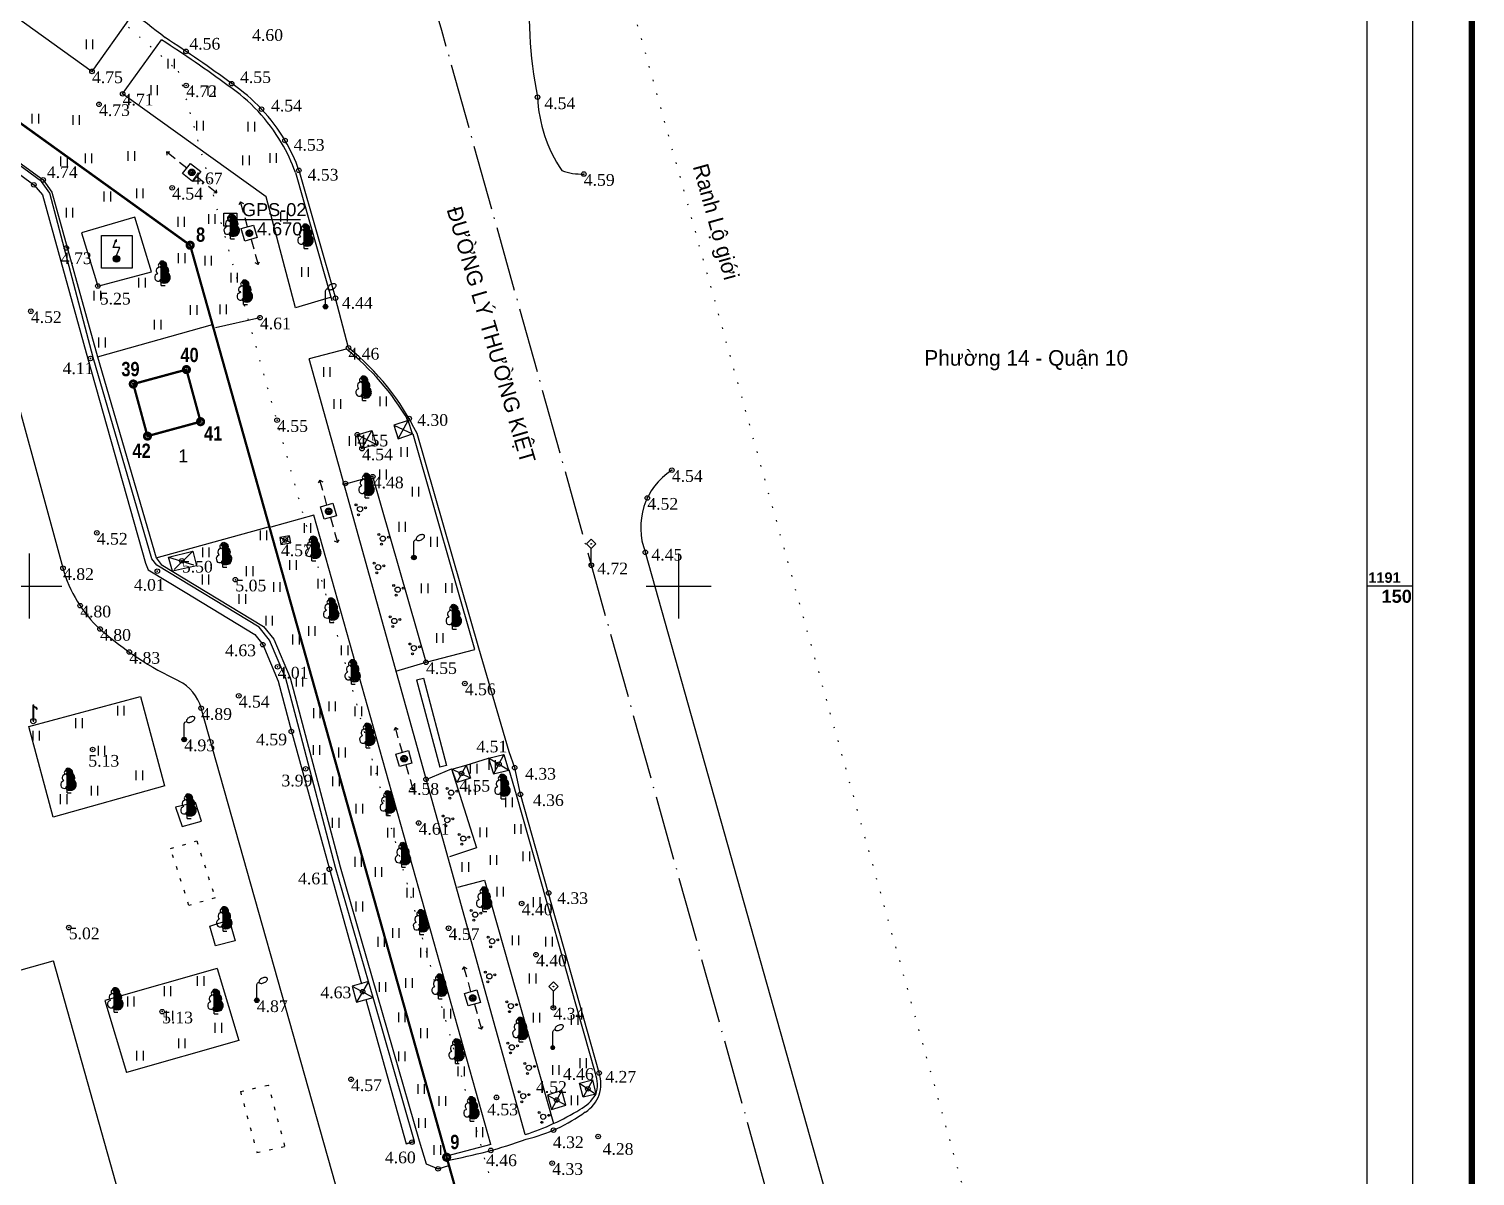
# Model space of a CAD drawing. Header units: millimetres. Extents: x 598805 to 599216, y 1190821 to 1191401.
# Drawn here: x 599100 to 599211.3, y 1191104.6 to 1191192.9 of the extents above; entities that cross this region are included whole.
import ezdxf
from ezdxf.enums import TextEntityAlignment as Align

# ---------------------------------------------------------------- set-up
doc = ezdxf.new("R2010")
doc.units = ezdxf.units.MM
doc.header["$PDMODE"] = 32
doc.header["$PDSIZE"] = 0.35
for name, pattern in [('1BANCONG_54', [0.55, 0, -0.5, 0.05]), ('1TIMDUONG', [13, 10, -1.4, 0.2, -1.4]), ('CHAMCHAM', [0.48, 0.13, -0.35]), ('GACH2', [3, 2, -1])]:
    doc.linetypes.add(name, pattern=pattern)
for name, color, linetype in [('A1-GHICHU', 7, 'Continuous'), ('BE CHIM', 62, 'GACH2'), ('DANDUNG', 7, 'Continuous'), ('diem', 2, 'Continuous'), ('Docao', 22, 'Continuous'), ('DUONG NHUA', 221, 'Continuous'), ('GHICHU', 2, 'Continuous'), ('hl', 5, 'Continuous'), ('K_THUCVAT', 3, 'Continuous'), ('KHUNG BAN DO', 5, 'Continuous'), ('KTN', 7, 'Continuous'), ('MUONG DAT', 170, 'MUONG_DAT'), ('NHA KIEN CO', 1, 'Continuous'), ('NUT', 2, 'Continuous'), ('RANH', 7, 'Continuous'), ('RANH THUC VAT', 3, 'RANH_THUC_VAT'), ('TOADO', 1, 'Continuous'), ('TUONG XAY', 51, 'TUONG_XAY_GACH_DA_NTL_THUAN_1')]:
    doc.layers.add(name, color=color, linetype=linetype)
doc.layers.add('Level 18', color=7, linetype='Continuous', lineweight=0)
doc.layers.add('Level 28', color=7, linetype='Continuous', lineweight=0)
doc.styles.add('Arial', font='arialbd.ttf')
doc.styles.add('HELVETICA', font='arial.ttf')
doc.styles.add('TIMES', font='times.ttf')
doc.styles.add('TIMESNEWROMAN', font='times.ttf', dxfattribs={"width": 0.9})
doc.styles.add('TXT', font='')
doc.styles.add('VAPTIMN', font='')
doc.styles.add('VHELVCB', font='')
doc.styles.get('TXT').set_extended_font_data('.VnArial')
doc.styles.get('VAPTIMN').set_extended_font_data('VNI-Avo')
doc.styles.get('VHELVCB').set_extended_font_data('VNI-Helve-Condense', bold=True)
doc.linetypes.add('MUONG_DAT', pattern='A,0.75,[130,ltypeshp.shx,S=0.25,R=0,X=0,Y=0.25],0.75', length=1.5)
doc.linetypes.add('RANH_THUC_VAT', pattern='A,0,[133,ltypeshp.shx,S=0.1,R=0,X=-0.1,Y=0],-1.2', length=1.2)
doc.linetypes.add('TUONG_XAY_GACH_DA_NTL_THUAN_1', pattern='A,0.85,[130,ltypeshp.shx,S=0.25,R=0,X=0,Y=0.25],0.2,[130,ltypeshp.shx,S=0.25,R=0,X=0,Y=0.25],0.1,[130,ltypeshp.shx,S=0.1,R=90,X=-0.2,Y=0.5],0.85', length=2)

# ---------------------------------------------------------------- blocks, each defined once
blk = doc.blocks.new('CAY LA RONG LON')
for p, q in [((-0.71, 2.57), (-0.77, 2.36)), ((-0.77, 2.36), (-0.77, 2.22)), ((-0.64, 2.66), (-0.71, 2.57)), ((-0.44, 2.81), (-0.64, 2.66)), ((-0.43, 3.26), (-0.46, 3.16)), ((-0.46, 3.16), (-0.43, 3.03)), ((-0.26, 2.87), (-0.44, 2.81)), ((-0.38, 3.35), (-0.43, 3.26)), ((-0.43, 3.03), (-0.36, 2.94)), ((-0.28, 3.42), (-0.38, 3.35)), ((-0.36, 2.94), (-0.26, 2.87)), ((-0.15, 3.48), (-0.28, 3.42)), ((0, 3.5), (-0.15, 3.48)), ((0, 0), (0, 3.5)), ((0, 0), (0, 3.5)), ((0, 3.5), (0.15, 3.48)), ((0.15, 3.48), (0.28, 3.42)), ((0.36, 2.94), (0.26, 2.87)), ((0.26, 2.87), (0.44, 2.81)), ((0.28, 3.42), (0.38, 3.35)), ((0.43, 3.03), (0.36, 2.94)), ((0.38, 3.35), (0.43, 3.26)), ((0.43, 3.26), (0.46, 3.16)), ((0.46, 3.16), (0.43, 3.03)), ((0.44, 2.81), (0.64, 2.66)), ((0.64, 2.66), (0.71, 2.57)), ((0.71, 2.57), (0.77, 2.36)), ((0.77, 2.36), (0.77, 2.22)), ((-0.92, 1.6), (-1, 1.39)), ((-1, 1.39), (-0.99, 1.14)), ((-0.99, 1.14), (-0.92, 0.93)), ((-0.8, 1.71), (-0.92, 1.6)), ((-0.92, 0.93), (-0.79, 0.77)), ((-0.69, 1.79), (-0.8, 1.71)), ((-0.79, 0.77), (-0.59, 0.7)), ((-0.77, 2.22), (-0.68, 2)), ((-0.59, 1.84), (-0.69, 1.79)), ((-0.68, 2), (-0.59, 1.84)), ((-0.59, 0.7), (-0.36, 0.69)), ((-0.36, 0.69), (-0.18, 0.77)), ((-0.18, 0.77), (0, 0.85)), ((0.18, 0.77), (0, 0.85)), ((0, 0), (0.6, 0)), ((0.36, 0.69), (0.18, 0.77)), ((0.59, 0.7), (0.36, 0.69)), ((0.68, 2), (0.59, 1.84)), ((0.59, 1.84), (0.69, 1.79)), ((0.79, 0.77), (0.59, 0.7)), ((0.77, 2.22), (0.68, 2)), ((0.69, 1.79), (0.8, 1.71)), ((0.92, 0.93), (0.79, 0.77)), ((0.8, 1.71), (0.92, 1.6)), ((0.92, 1.6), (1, 1.39)), ((0.99, 1.14), (0.92, 0.93)), ((1, 1.39), (0.99, 1.14))]:
    blk.add_line(p, q)
at = {"color": 0}
for p, q in [((0, 3.46), (0.03, 3.5)), ((0, 3.34), (0.14, 3.48)), ((0.43, 3.03), (0, 3.46)), ((0, 3.22), (0.23, 3.44)), ((0, 3.09), (0.31, 3.4)), ((0, 2.97), (0.38, 3.35)), ((0.38, 2.96), (0, 3.34)), ((0, 2.85), (0.42, 3.27)), ((0.31, 2.91), (0, 3.22)), ((0, 2.72), (0.45, 3.17)), ((0.77, 2.32), (0, 3.09)), ((0.77, 2.2), (0, 2.97)), ((0, 2.6), (0.27, 2.87)), ((0.73, 2.12), (0, 2.85)), ((0, 2.47), (0.36, 2.84)), ((0, 2.35), (0.45, 2.8)), ((0, 2.23), (0.52, 2.75)), ((0.69, 2.03), (0, 2.72)), ((0, 2.1), (0.59, 2.7)), ((0, 1.98), (0.66, 2.64)), ((0.65, 1.95), (0, 2.6)), ((0, 1.86), (0.71, 2.56)), ((0, 1.73), (0.74, 2.47)), ((0.61, 1.87), (0, 2.47)), ((0, 1.61), (0.77, 2.38)), ((1, 1.35), (0, 2.35)), ((0, 1.48), (0.77, 2.26)), ((0.99, 1.24), (0, 2.23)), ((0.45, 3.14), (0.1, 3.49)), ((0.3, 2.9), (0.42, 3.02)), ((0.39, 3.32), (0.33, 3.38)), ((0.73, 2.48), (0.39, 2.82)), ((0.98, 1.12), (0, 2.1)), ((0, 1.36), (0.71, 2.07)), ((0.95, 1.03), (0, 1.98)), ((0.92, 0.93), (0, 1.86)), ((0, 1.24), (0.6, 1.84)), ((0, 1.11), (0.68, 1.79)), ((0, 0.99), (0.75, 1.74)), ((0.87, 0.86), (0, 1.73)), ((0, 0.87), (0.82, 1.69)), ((0.81, 0.8), (0, 1.61)), ((0.73, 0.75), (0, 1.48)), ((0.64, 0.72), (0, 1.36)), ((0.54, 0.7), (0, 1.24)), ((0.42, 0.69), (0, 1.11)), ((0.25, 0.74), (0, 0.99)), ((0.03, 0.83), (0, 0.87)), ((0.07, 0.82), (0.89, 1.63)), ((0.16, 0.78), (0.94, 1.56)), ((0.24, 0.74), (0.97, 1.47)), ((0.33, 0.7), (1, 1.37)), ((0.45, 0.69), (0.99, 1.24)), ((0.58, 0.7), (0.97, 1.1)), ((0.95, 1.53), (0.68, 1.79)), ((0.76, 0.76), (0.88, 0.88))]:
    blk.add_line(p, q, dxfattribs=at)
for p in [(0.15, 3.48), (0.26, 2.87), (0.28, 3.42), (0.36, 2.94), (0.38, 3.35), (0.43, 3.26), (0.43, 3.03), (0.44, 2.81), (0.46, 3.16), (0.64, 2.66), (0.71, 2.57), (0.77, 2.36), (0.18, 0.77), (0.36, 0.69), (0.59, 1.84), (0.59, 0.7), (0.68, 2), (0.69, 1.79), (0.77, 2.22), (0.79, 0.77), (0.8, 1.71), (0.92, 1.6), (0.92, 0.93), (0.99, 1.14), (1, 1.39)]:
    blk.add_point(p)
at = {"layer": 'NUT', "style": 'TIMESNEWROMAN', "width": 0.9}
blk.add_attdef('DK', text='', height=1.5, dxfattribs=at).set_placement((0.05, -2.63), align=Align.CENTER)
blk = doc.blocks.new('bbbb')
blk.add_hatch(color=7).paths.add_polyline_path([(603883.22, 1193040.91, 1), (603883.27, 1193040.91, 1)])
at = {"color": 7}
for p, q in [((603883.24, 1193041.27), (603882.89, 1193040.91)), ((603883.24, 1193040.56), (603882.89, 1193040.91)), ((603883.24, 1193041.27), (603883.6, 1193040.91)), ((603883.24, 1193040.56), (603883.6, 1193040.91)), ((603883.24, 1193039.27), (603883.24, 1193040.56)), ((603883.24, 1193039.27), (603883.14, 1193039.27)), ((603883.24, 1193039.27), (603883.34, 1193039.27))]:
    blk.add_line(p, q, dxfattribs=at)
blk.add_circle((603883.24, 1193040.91), 0.025, dxfattribs=at)
blk = doc.blocks.new('VCOTDEN')
blk.add_line((0, 0), (0, 2.43))
at = {"flags": 128}
blk.add_lwpolyline([(0, 2.43), (0.04, 2.54), (0.12, 2.65), (0.23, 2.73), (0.35, 2.77)], dxfattribs=at)
blk.add_lwpolyline([(1.62, 3.36, 0.165067), (1.53, 3.46, 0.105723), (1.32, 3.52, 0.068875), (1.1, 3.5, 0.055065), (0.83, 3.41, 0.055065), (0.58, 3.26, 0.068875), (0.43, 3.1, 0.105723), (0.34, 2.91, 0.165067), (0.35, 2.77, 0.165067), (0.45, 2.67, 0.105723), (0.65, 2.62, 0.068875), (0.88, 2.63, 0.055065), (1.15, 2.73, 0.055065), (1.39, 2.87, 0.068875), (1.55, 3.04, 0.105723), (1.64, 3.23, 0.165067)], format="xyb", close=True, dxfattribs=at)
at = {"const_width": 0.371}
blk.add_lwpolyline([(-0.19, 0, 1), (0.19, 0, 1)], format="xyb", close=True, dxfattribs=at)
blk = doc.blocks.new('capdien')
for p, q in [((604326.74, 1192945.09), (604326.92, 1192945.26)), ((604331.74, 1192945.09), (604331.57, 1192945.26)), ((604326.74, 1192945.09), (604326.92, 1192944.91)), ((604331.74, 1192945.09), (604331.57, 1192944.91))]:
    blk.add_line(p, q)
at = {"linetype": 'Continuous'}
for p, q in [((604328.73, 1192945.57), (604329.73, 1192945.58)), ((604328.73, 1192944.57), (604328.73, 1192945.57)), ((604329.73, 1192945.58), (604329.73, 1192944.58)), ((604327.58, 1192945.09), (604326.74, 1192945.09)), ((604328.74, 1192945.09), (604328.01, 1192945.09)), ((604329.73, 1192944.58), (604328.73, 1192944.57)), ((604329.74, 1192945.09), (604330.48, 1192945.09)), ((604330.91, 1192945.09), (604331.74, 1192945.09))]:
    blk.add_line(p, q, dxfattribs=at)
blk.add_circle((604329.24, 1192945.09), 0.25)
blk.add_circle((604329.24, 1192945.09), 0.25)
blk.add_ellipse((604329.25, 1192945.08), major_axis=(-0.053, 0.053), ratio=1, dxfattribs=at)
blk.add_point((604329.24, 1192945.09))
blk.add_point((604329.24, 1192945.09))
blk = doc.blocks.new('COTHAP')
at = {"layer": 'K_THUCVAT'}
for points in [[(603950.27, 1193196.2), (603950.27, 1193195.45)], [(603950.77, 1193196.2), (603950.77, 1193195.45)]]:
    blk.add_lwpolyline(points, dxfattribs=at)
blk = doc.blocks.new('caybui')
at = {"layer": 'K_THUCVAT'}
for centre, radius in [((598933.53, 1190846.77), 0.075), ((598933.84, 1190846.45), 0.2), ((598933.73, 1190846.02), 0.075), ((598934.27, 1190846.56), 0.075)]:
    blk.add_circle(centre, radius, dxfattribs=at)

msp = doc.modelspace()

# ---------------------------------------------------------------- hatches: boundary and pattern name
msp.add_hatch(color=256).paths.add_polyline_path([(599106.71, 1191176.68), (599106.57, 1191176.54), (599106.71, 1191176.49)])
h = msp.add_hatch(color=256)
edge = h.paths.add_edge_path()
edge.add_arc((599106.71, 1191175.18), 0.25, 0, 360)

# ---------------------------------------------------------------- linework, layer by layer
for p, q in [((599105.55, 1191176.97), (599107.9, 1191176.97)), ((599105.55, 1191174.46), (599105.55, 1191176.97)), ((599106.71, 1191176.68), (599106.57, 1191176.54)), ((599106.71, 1191176.49), (599106.71, 1191176.68)), ((599107.9, 1191176.97), (599107.9, 1191174.46)), ((599106.45, 1191176.05), (599106.64, 1191176.51)), ((599106.96, 1191176.05), (599106.45, 1191176.05)), ((599106.71, 1191176.49), (599106.57, 1191176.54)), ((599106.71, 1191175.43), (599106.96, 1191176.05)), ((599107.9, 1191174.46), (599105.55, 1191174.46))]:
    msp.add_line(p, q)
at = {"color": 1}
for p, q in [((599112.09, 1191166.66), (599108, 1191165.55)), ((599113.18, 1191162.65), (599112.09, 1191166.66)), ((599109.09, 1191161.54), (599108, 1191165.55)), ((599109.09, 1191161.54), (599113.18, 1191162.65))]:
    msp.add_line(p, q, dxfattribs=at)
at = {"color": 5, "lineweight": 30, "const_width": 0.5}
msp.add_lwpolyline([(598805.58, 1190821.6), (599211.08, 1190821.6), (599211.08, 1191401.1), (598805.58, 1191401.1)], close=True, dxfattribs=at)
for points in [[(598810.5, 1191326.5), (599206.5, 1191326.5), (599206.5, 1190888.5), (598810.5, 1190888.5)], [(598814, 1191323), (599203, 1191323), (599203, 1190892), (598814, 1190892)]]:
    msp.add_lwpolyline(points, close=True)
at = {"color": 1}
msp.add_lwpolyline([(599112.09, 1191166.66), (599108, 1191165.55), (599109.09, 1191161.54), (599113.18, 1191162.65)], close=True, dxfattribs=at)
at = {"elevation": 4.44}
msp.add_lwpolyline([(599129.66, 1191107.24), (599129.01, 1191107.07)], dxfattribs=at)
msp.add_circle((599106.71, 1191175.18), 0.25)
at = {"layer": 'A1-GHICHU', "linetype": '1TIMDUONG', "ltscale": 0.5, "flags": 128}
msp.add_lwpolyline([(599114.34, 1191252.53), (599121.39, 1191227.56), (599131.73, 1191192.79), (599192.94, 1190974.25)], dxfattribs=at)
at = {"layer": 'BE CHIM'}
for points, elevation in [([(599128.4, 1191161.34), (599129.49, 1191161.72), (599129.16, 1191162.75), (599128.06, 1191162.39), (599128.4, 1191161.34)], 4.54), ([(599128.06, 1191162.39), (599129.49, 1191161.72)], 4.54), ([(599128.4, 1191161.34), (599129.16, 1191162.75)], 4.54), ([(599125.25, 1191161.65), (599126.38, 1191161.98), (599126.7, 1191160.9), (599125.61, 1191160.58), (599125.25, 1191161.65)], 4.55), ([(599126.7, 1191160.9), (599125.25, 1191161.65)], 4.55), ([(599126.38, 1191161.98), (599125.61, 1191160.58)], 4.55), ([(599119.28, 1191153.74), (599119.37, 1191153.2), (599120.12, 1191153.32), (599120.04, 1191153.87), (599119.28, 1191153.74)], 4.64), ([(599120.12, 1191153.32), (599119.28, 1191153.74)], 4.59), ([(599120.04, 1191153.87), (599119.37, 1191153.2)], 4.64), ([(599112.86, 1191151.56), (599111.01, 1191151.14), (599110.71, 1191152.21), (599112.59, 1191152.68), (599112.86, 1191151.56)], 5.5), ([(599110.71, 1191152.21), (599112.86, 1191151.56)], 5.5), ([(599112.59, 1191152.68), (599111.01, 1191151.14)], 5.5), ([(599135.36, 1191136.74), (599136.53, 1191137.03), (599136.9, 1191135.84)], 4.51), ([(599135.36, 1191136.74), (599135.75, 1191135.54), (599136.9, 1191135.84)], 4.51), ([(599136.9, 1191135.84), (599135.36, 1191136.74)], 4.48), ([(599136.53, 1191137.03), (599135.75, 1191135.54)], 4.5), ([(599132.54, 1191135.91), (599133.62, 1191136.2), (599133.97, 1191135.21), (599132.91, 1191134.89), (599132.54, 1191135.91)], 4.59), ([(599133.97, 1191135.21), (599132.54, 1191135.91)], 4.55), ([(599133.62, 1191136.2), (599132.91, 1191134.89)], 4.55), ([(599124.85, 1191119.19), (599125.19, 1191117.97), (599126.46, 1191118.34), (599126.11, 1191119.55), (599124.85, 1191119.19), (599126.46, 1191118.34), (599126.11, 1191119.55), (599125.19, 1191117.97)], 4.63), ([(599140.2, 1191109.72), (599141.32, 1191110.04), (599140.99, 1191111.16), (599139.89, 1191110.82), (599140.2, 1191109.72)], 4.51), ([(599140.99, 1191111.16), (599140.2, 1191109.72)], 4.51), ([(599142.36, 1191111.73), (599143.35, 1191111.98), (599143.62, 1191110.88), (599142.63, 1191110.65), (599142.36, 1191111.73)], 4.46), ([(599142.36, 1191111.73), (599143.62, 1191110.88)], 4.46), ([(599143.35, 1191111.97), (599142.64, 1191110.65)], 4.46), ([(599139.89, 1191110.82), (599141.32, 1191110.04)], 4.51)]:
    msp.add_lwpolyline(points, dxfattribs=dict(at, elevation=elevation))
at = {"layer": 'BE CHIM', "color": 6, "linetype": 'CHAMCHAM', "ltscale": 2}
for points, elevation in [([(599110.87, 1191129.8), (599112.89, 1191130.38)], 4.82), ([(599112.89, 1191130.38), (599114.3, 1191125.99), (599112.28, 1191125.42), (599110.87, 1191129.8)], 4.82), ([(599116.25, 1191111.1), (599118.41, 1191111.59)], 4.92), ([(599116.25, 1191111.1), (599117.52, 1191106.39), (599119.68, 1191106.88), (599118.41, 1191111.59)], 4.92)]:
    msp.add_lwpolyline(points, dxfattribs=dict(at, elevation=elevation))
at = {"layer": 'diem'}
for p in [(599112.06, 1191191.15, 4.56), (599104.82, 1191189.61, 4.75), (599107.18, 1191187.89, 4.71), (599112.07, 1191188.53, 4.72), (599115.57, 1191188.67, 4.55), (599139.13, 1191187.63, 4.54), (599105.36, 1191187.08, 4.73), (599117.87, 1191186.71, 4.54), (599119.68, 1191184.29, 4.53), (599101.06, 1191181.26, 4.74), (599112.5, 1191181.83, 4.67), (599120.75, 1191182, 4.53), (599142.69, 1191181.71, 4.59), (599100.34, 1191180.88, 4.55), (599110.99, 1191180.65, 4.54), (599115.47, 1191178.21), (599115.47, 1191178.21), (599115.47, 1191178.21), (599115.47, 1191178.21, 0.59), (599115.47, 1191178.21), (599116.93, 1191177.15, 4.66), (599102.84, 1191176.02, 4.73), (599105.27, 1191173.09, 5.25), (599123.57, 1191172.16, 4.44), (599100.11, 1191171.15, 4.52), (599122.8, 1191171.5, 4.66), (599117.75, 1191170.66, 4.61), (599124.57, 1191168.33, 4.46), (599104.7, 1191167.51, 4.11), (599119.07, 1191162.77, 4.55), (599129.24, 1191162.89, 4.3), (599125.25, 1191161.65, 4.55), (599125.61, 1191160.58, 4.54), (599149.47, 1191158.92, 4.54), (599124.33, 1191157.89, 4.59), (599126.44, 1191158.42, 4.48), (599147.58, 1191156.78, 4.51), (599105.19, 1191154.09, 4.52), (599119.71, 1191153.55, 4.57), (599129.61, 1191152.2, 4.7), (599147.43, 1191152.59, 4.45), (599102.59, 1191151.37, 4.82), (599109.85, 1191151.14, 4.01), (599111.74, 1191151.94, 5.5), (599143.27, 1191151.6), (599115.86, 1191150.49, 5.04), (599103.91, 1191148.49, 4.8), (599105.44, 1191146.69, 4.8), (599117.97, 1191145.49, 4.63), (599107.69, 1191144.92, 4.83), (599119.11, 1191143.78, 4.01), (599130.54, 1191144.13, 4.54), (599133.53, 1191142.5, 4.55), (599116.12, 1191141.55, 4.54), (599113.22, 1191140.6, 4.89), (599120.17, 1191138.8, 4.59), (599111.92, 1191138.19, 4.93), (599121.27, 1191135.93, 3.99), (599133.27, 1191135.57, 4.55), (599136.16, 1191136.29, 4.51), (599137.37, 1191136.02, 4.33), (599130.54, 1191135.12, 4.58), (599137.81, 1191133.97, 4.36), (599129.97, 1191131.76, 4.61), (599123.1, 1191128.2, 4.61), (599137.91, 1191125.56, 4.4), (599139.99, 1191126.37, 4.33), (599103.03, 1191123.71, 5.02), (599132.28, 1191123.66, 4.57), (599139.01, 1191121.63, 4.39), (599125.66, 1191118.78, 4.63), (599117.51, 1191118.11, 4.87), (599134.14, 1191118.28, 4.59), (599140.35, 1191117.53, 4.34), (599124.77, 1191112.03, 4.57), (599143.87, 1191112.52, 4.27), (599143, 1191111.3, 4.46), (599135.97, 1191110.64, 4.53), (599140.6, 1191110.44, 4.51), (599140.36, 1191108.12, 4.32), (599143.8, 1191107.63, 4.28), (599129.46, 1191107.2, 4.6), (599135.53, 1191106.56, 4.46), (599140.26, 1191105.58, 4.33), (599131.47, 1191105.14, 4.49)]:
    msp.add_point(p, dxfattribs=at)
at = {"layer": 'diem', "color": 5}
for p in [(599104.87, 1191137.42, 5.11), (599110.22, 1191117.24, 5.13)]:
    msp.add_point(p, dxfattribs=at)
at = {"layer": 'Docao', "color": 0}
for points in [[(599100.28, 1191139.6), (599100.28, 1191140.85)], [(599100.28, 1191140.85), (599100.33, 1191140.85)], [(599100.33, 1191140.75), (599100.33, 1191140.85)], [(599100.33, 1191140.75), (599100.5, 1191140.68), (599100.6, 1191140.55)], [(599100.33, 1191139.6), (599100.33, 1191140.7)], [(599100.33, 1191140.7), (599100.47, 1191140.65), (599100.57, 1191140.51), (599100.6, 1191140.55)], [(599100.28, 1191139.6), (599100.33, 1191139.6)]]:
    msp.add_lwpolyline(points, dxfattribs=at)
msp.add_circle((599100.3, 1191139.6), 0.2, dxfattribs=at)
at = {"layer": 'DUONG NHUA'}
for p, q in [((599120.75, 1191182, 4.53), (599123.57, 1191172.16, 4.44)), ((599102.59, 1191151.37, 4.8), (599095.84, 1191176.08, 4.88)), ((599123.58, 1191103.97, 4.88), (599113.22, 1191140.6, 4.89))]:
    msp.add_line(p, q, dxfattribs=at)
for points, elevation in [([(599079.89, 1191196.66), (599101.06, 1191181.26), (599101.72, 1191180.31), (599105.24, 1191167.64)], 4.52), ([(599124.57, 1191168.33), (599123.57, 1191172.16)], 4.63), ([(599143.87, 1191112.52), (599137.81, 1191133.97), (599137.37, 1191136.02), (599136.95, 1191137.24), (599134.62, 1191145.22), (599129.85, 1191161.73)], 4.27), ([(599170.75, 1191069.86), (599147.43, 1191152.59)], 4.46), ([(599130.01, 1191107.29), (599130.54, 1191105.54), (599130.54, 1191105.54), (599131.47, 1191105.14), (599132.3, 1191105.41)], 4.44)]:
    msp.add_lwpolyline(points, dxfattribs=dict(at, elevation=elevation))
for centre, radius, start, end in [((599170.52, 1191194.08, 4.51), 32.04, 157.325, 191.6111), ((599021.22, 1191078.29, 4.63), 144.7, 51.9289, 54.6632), ((599055.13, 1191106.49, 4.57), 102.02, 53.6647, 57.1648), ((599107.88, 1191177.34, 4.57), 13.7, 30.5036, 55.8109), ((599150.06, 1191188.11, 4.51), 10.94, 182.4786, 214.0872), ((599109.94, 1191178.34, 4.53), 11.41, 18.6909, 31.4222), ((599142.51, 1191186.01, 4.59), 4.3, 249.4209, 272.3588), ((599112.39, 1191153.17, 4.27), 19.45, 26.1161, 51.2268), ((599152.31, 1191154.51, 4.45), 5.24, 122.8347, 201.4466), ((599112.37, 1191154.12, 4.8), 10.17, 195.6955, 227.0162), ((599122.76, 1191166.38, 4.85), 26.22, 228.6714, 244.5792), ((599110.04, 1191139.73, 4.89), 3.3, 15.25, 63.6622), ((599141.45, 1191111.68, 4.27), 2.56, 302.0975, 19.0165), ((599135.24, 1191119.93, 4.43), 12.87, 283.5703, 306.0087), ((599125.01, 1191144.87, 4.54), 39.73, 280.3847, 289.4863)]:
    msp.add_arc(centre, radius, start, end, dxfattribs=at)
at = {"layer": 'GHICHU', "color": 6, "lineweight": 13, "const_width": 0.484, "flags": 128}
for points in [[(599112.27, 1191176.23, 1), (599112.49, 1191176.23, 1)], [(599111.98, 1191166.66, 1), (599112.2, 1191166.66, 1)], [(599107.89, 1191165.55, 1), (599108.11, 1191165.55, 1)], [(599113.07, 1191162.65, 1), (599113.29, 1191162.65, 1)], [(599108.98, 1191161.54, 1), (599109.2, 1191161.54, 1)], [(599132.02, 1191106.03, 1), (599132.24, 1191106.03, 1)]]:
    msp.add_lwpolyline(points, format="xyb", close=True, dxfattribs=at)
at = {"layer": 'hl'}
for p, q in [((599100, 1191147.5), (599100, 1191152.5)), ((599150, 1191147.5), (599150, 1191152.5)), ((599097.5, 1191150), (599102.5, 1191150)), ((599147.5, 1191150), (599152.5, 1191150))]:
    msp.add_line(p, q, dxfattribs=at)
at = {"layer": 'KTN'}
msp.add_lwpolyline([(599206.5, 1191150), (599203, 1191150)], dxfattribs=at)
at = {"layer": 'MUONG DAT', "ltscale": 0.5, "elevation": 4.44}
for points in [[(599126.11, 1191119.55), (599123.58, 1191128.33), (599120.77, 1191139), (599119.74, 1191142.88), (599118.49, 1191145.84), (599117.69, 1191146.83), (599109.8, 1191151.61), (599109.42, 1191152.1), (599104.9, 1191167.59), (599101.58, 1191180.25), (599100.94, 1191181.13), (599087.69, 1191190.87), (599079.86, 1191196.52), (599060.97, 1191199.39), (599060.93, 1191198.91)], [(599060.93, 1191198.91), (599068.76, 1191197.68), (599073.56, 1191197.04), (599079.76, 1191196.21), (599087.43, 1191190.45), (599100.34, 1191180.88), (599101.01, 1191180.12), (599104.5, 1191167.48), (599108.95, 1191151.76), (599109.15, 1191151.26), (599112, 1191149.52), (599117.36, 1191146.26), (599117.97, 1191145.49), (599119.16, 1191142.69), (599120.17, 1191138.8), (599123.1, 1191128.2)], [(599123.1, 1191128.2), (599125.56, 1191119.39)], [(599125.9, 1191118.18), (599129.01, 1191107.07)], [(599129.01, 1191107.07), (599129.66, 1191107.24), (599126.46, 1191118.34)]]:
    msp.add_lwpolyline(points, dxfattribs=at)
at = {"layer": 'NHA KIEN CO', "color": 6}
for points, elevation in [([(599104.01, 1191177.19), (599105.27, 1191173.09), (599109.4, 1191174.19), (599108.13, 1191178.38), (599104.01, 1191177.19)], 5.42), ([(599105.24, 1191167.64), (599114.09, 1191170.13)], 4.52), ([(599105.24, 1191167.64), (599109.76, 1191152.16), (599110.14, 1191151.67), (599118.03, 1191146.88), (599118.83, 1191145.9), (599120.09, 1191142.93), (599123.93, 1191128.38), (599130.01, 1191107.29)], 4.52), ([(599109.76, 1191152.17), (599118.42, 1191154.55)], 4.52), ([(599129.8, 1191142.77), (599130.34, 1191142.91), (599132.11, 1191136.18), (599131.61, 1191136.06)], 4.69), ([(599129.8, 1191142.77), (599131.61, 1191136.06)], 4.69), ([(599101.84, 1191121.17), (599135.96, 1190999.75), (599058.72, 1190978.06), (599024.67, 1191099.47), (599101.84, 1191121.16)], 5.02)]:
    msp.add_lwpolyline(points, dxfattribs=dict(at, elevation=elevation))
at = {"layer": 'RANH', "color": 20, "linetype": '1BANCONG_54', "ltscale": 2}
msp.add_line((599145.03, 1191199.55), (599204.92, 1190985.78), dxfattribs=at)
at = {"layer": 'RANH', "color": 1, "const_width": 0.18}
msp.add_lwpolyline([(599170.95, 1190968.46), (599132.13, 1191106.03), (599112.38, 1191176.23), (599080.39, 1191199.23), (598847.89, 1191233.65)], dxfattribs=at)
at = {"layer": 'RANH', "color": 20, "linetype": '1BANCONG_54', "ltscale": 2}
msp.add_lwpolyline([(598910.33, 1191065.84), (598919.8, 1191128.58), (598932.36, 1191211.74), (598933.17, 1191217.12), (598937.72, 1191220.48), (599105.17, 1191195.2), (599111.46, 1191189.63), (599177.51, 1190955.18)], dxfattribs=at)
at = {"layer": 'RANH', "color": 1, "const_width": 0.18}
msp.add_lwpolyline([(599112.09, 1191166.66), (599108, 1191165.55), (599109.09, 1191161.54), (599113.18, 1191162.65)], close=True, dxfattribs=at)
at = {"layer": 'RANH THUC VAT', "ltscale": 0.5}
for p, q in [((599120.49, 1191181.83, 4.5), (599123.3, 1191171.99, 4.41)), ((599133.62, 1191136.2, 4.55), (599135.36, 1191136.74, 4.48))]:
    msp.add_line(p, q, dxfattribs=at)
for points, elevation in [([(599090.77, 1191200.06), (599090.64, 1191199.82), (599104.82, 1191189.61)], 4.8), ([(599104.82, 1191189.61), (599107.79, 1191193.75)], 4.75), ([(599123.17, 1191172.22), (599120.49, 1191171.41), (599118.23, 1191179.96), (599107.18, 1191187.89), (599110.18, 1191192.04)], 4.54), ([(599114.33, 1191169.91), (599117.75, 1191170.66)], 4.72), ([(599124.38, 1191168.24), (599121.54, 1191167.5)], 4.5), ([(599138.17, 1191107.78), (599121.54, 1191167.5)], 4.56), ([(599134.31, 1191145.12), (599129.56, 1191161.69)], 4.54), ([(599128.22, 1191143.44), (599130.54, 1191144.13), (599126.44, 1191158.42), (599124.24, 1191157.81)], 4.59), ([(599135.54, 1191107.02), (599121.91, 1191155.45), (599118.58, 1191154.53)], 4.57), ([(599130.54, 1191144.13), (599134.31, 1191145.12)], 4.54), ([(599099.96, 1191139.19), (599108.56, 1191141.51), (599110.41, 1191134.61)], 4.81), ([(599110.44, 1191134.62), (599101.84, 1191132.2), (599099.96, 1191139.19)], 4.81), ([(599130.54, 1191135.12), (599132.5, 1191135.93), (599134.42, 1191129.85), (599132.34, 1191129.16)], 4.58), ([(599143.58, 1191112.48), (599137.51, 1191133.92), (599136.95, 1191135.85), (599136.95, 1191135.85), (599136.95, 1191135.85), (599136.95, 1191135.85)], 4.54), ([(599111.76, 1191131.48), (599113.24, 1191131.9), (599112.79, 1191133.34), (599111.26, 1191132.97), (599111.76, 1191131.48)], 4.86), ([(599132.98, 1191126.82), (599135.05, 1191127.36), (599140.35, 1191108.63)], 4.56), ([(599114.32, 1191122.3), (599113.9, 1191123.83), (599115.39, 1191124.3), (599115.85, 1191122.68), (599114.32, 1191122.3)], 4.8), ([(599114.45, 1191120.56), (599105.8, 1191118.09)], 4.84), ([(599114.45, 1191120.56), (599116.13, 1191115.03)], 4.84), ([(599105.8, 1191118.09), (599107.47, 1191112.56)], 4.84), ([(599116.13, 1191115.03), (599107.47, 1191112.56)], 4.82), ([(599135.54, 1191107.02), (599132.11, 1191106.12)], 4.57)]:
    msp.add_lwpolyline(points, dxfattribs=dict(at, elevation=elevation))
for centre, radius, start, end in [((599054.86, 1191106.32, 4.54), 102.02, 53.6647, 57.1648), ((599107.61, 1191177.17, 4.54), 13.7, 30.5036, 55.8109), ((599109.67, 1191178.17, 4.5), 11.41, 18.6909, 31.4222), ((599112.35, 1191152.97, 4.5), 19.45, 30.1862, 51.7785), ((599141.38, 1191111.62, 4.44), 2.36, 341.6608, 21.2741), ((599141.02, 1191112.38, 4.44), 3, 297.1631, 329.8624), ((599132.34, 1191126.13, 4.56), 19.25, 287.6298, 301.4808)]:
    msp.add_arc(centre, radius, start, end, dxfattribs=at)
at = {"layer": 'TOADO', "color": 7}
for p, q in [((599114.97, 1191178.71), (599115.97, 1191178.71)), ((599114.97, 1191177.71), (599114.97, 1191178.71)), ((599115.97, 1191178.71), (599115.97, 1191177.71)), ((599115.97, 1191178.21), (599120.88, 1191178.21)), ((599115.97, 1191177.71), (599114.97, 1191177.71))]:
    msp.add_line(p, q, dxfattribs=at)
msp.add_point((599115.47, 1191178.21), dxfattribs=at)
at = {"layer": 'TUONG XAY'}
msp.add_lwpolyline([(599132.3, 1191105.41), (599112.38, 1191176.23), (599080.39, 1191199.23), (599045.69, 1191204.37)], dxfattribs=at)

# ---------------------------------------------------------------- block references
at = {"layer": 'BE CHIM', "color": 6, "linetype": 'ByBlock'}
for name, p in [('COTHAP', (-4845.91, -2004.13)), ('COTHAP', (-4839.62, -2005.62)), ('COTHAP', (-4840.93, -2007.66)), ('COTHAP', (-4836.52, -2007.69)), ('COTHAP', (-4850.08, -2009.86)), ('COTHAP', (-4846.93, -2009.95)), ('COTHAP', (-4837.4, -2010.4)), ('COTHAP', (-4833.45, -2010.47)), ('COTHAP', (-4842.68, -2012.73)), ('COTHAP', (-4847.87, -2013.13)), ('COTHAP', (-4845.98, -2012.9)), ('COTHAP', (-4833.86, -2013.06)), ('COTHAP', (-4831.76, -2012.88)), ('COTHAP', (-4844.53, -2015.84)), ('COTHAP', (-4842.03, -2015.59)), ('COTHAP', (-4847.44, -2017.09)), ('COTHAP', (-4838.85, -2017.79)), ('COTHAP', (-4836.48, -2017.57)), ('COTHAP', (-4830.93, -2017.4)), ('COTHAP', (-4838.81, -2020.59)), ('COTHAP', (-4836.77, -2020.78)), ('COTHAP', (-4829.31, -2021.66)), ('COTHAP', (-4841.86, -2022.48)), ('COTHAP', (-4834.76, -2022.09)), ('COTHAP', (-4845.3, -2023.47)), ('COTHAP', (-4837.88, -2024.57)), ('COTHAP', (-4835.61, -2024.53)), ('COTHAP', (-4840.66, -2025.7)), ('COTHAP', (-4844.94, -2027.08)), ('COTHAP', (-4827.63, -2029.35)), ('COTHAP', (-4823.29, -2031.6)), ('COTHAP', (-4826.82, -2031.82)), ('COTHAP', (-4825.66, -2034.66)), ('COTHAP', (-4821.68, -2035.51)), ('COTHAP', (-4823.31, -2037.24)), ('COTHAP', (-4820.8, -2038.56)), ('COTHAP', (-4829.12, -2041.35)), ('COTHAP', (-4821.83, -2041.27)), ('COTHAP', (-4832.51, -2041.93)), ('COTHAP', (-4819.38, -2042.42)), ('bbbb', (-4739.98, -1887.67)), ('COTHAP', (-4836.95, -2043.23)), ('COTHAP', (-4833.57, -2044.68)), ('COTHAP', (-4830.23, -2044.21)), ('COTHAP', (-4836.97, -2045.32)), ('COTHAP', (-4831.48, -2045.89)), ('COTHAP', (-4828.06, -2045.65)), ('COTHAP', (-4820.1, -2046.01)), ('COTHAP', (-4818.23, -2045.98)), ('COTHAP', (-4834.14, -2046.82)), ('COTHAP', (-4832.07, -2048.5)), ('COTHAP', (-4828.79, -2049.28)), ('COTHAP', (-4830.01, -2049.94)), ('COTHAP', (-4818.93, -2049.83)), ('COTHAP', (-4826.26, -2050.77)), ('COTHAP', (-4829.74, -2053.19)), ('COTHAP', (-4827.22, -2055.08)), ('COTHAP', (-4843.49, -2055.42)), ('COTHAP', (-4828.4, -2055.61)), ('COTHAP', (-4825.21, -2055.46)), ('COTHAP', (-4850.02, -2057.34, 4.81)), ('COTHAP', (-4846.71, -2056.38)), ('COTHAP', (-4844.98, -2058.49)), ('COTHAP', (-4828.43, -2058.44)), ('COTHAP', (-4826.46, -2058.64)), ('COTHAP', (-4814.9, -2059.59)), ('COTHAP', (-4842.07, -2060.4)), ('COTHAP', (-4823.98, -2060.04)), ('COTHAP', (-4816.32, -2059.88)), ('COTHAP', (-4845.52, -2061.58)), ('COTHAP', (-4826.93, -2060.85)), ('COTHAP', (-4816.44, -2061.51)), ('COTHAP', (-4847.89, -2062.23)), ('COTHAP', (-4825.13, -2062.96)), ('COTHAP', (-4813.6, -2062.48)), ('COTHAP', (-4826.95, -2064.05)), ('COTHAP', (-4822.7, -2064.81)), ('COTHAP', (-4815.58, -2064.79)), ('COTHAP', (-4812.92, -2064.52)), ('COTHAP', (-4825.22, -2067.05)), ('COTHAP', (-4814.79, -2066.91)), ('COTHAP', (-4812.27, -2066.62)), ('COTHAP', (-4823.65, -2067.83)), ('COTHAP', (-4816.97, -2067.45)), ('COTHAP', (-4821.21, -2069.42)), ('COTHAP', (-4814.28, -2069.34)), ('COTHAP', (-4825.13, -2070.49)), ('COTHAP', (-4811.47, -2070.16)), ('COTHAP', (-4822.32, -2072.54)), ('COTHAP', (-4823.45, -2073.21)), ('COTHAP', (-4820.16, -2074.04)), ('COTHAP', (-4813.1, -2073.1)), ('COTHAP', (-4810.52, -2073.19)), ('COTHAP', (-4837.34, -2076.23)), ('COTHAP', (-4811.78, -2076.03)), ('COTHAP', (-4839.9, -2077.01)), ('COTHAP', (-4823.35, -2076.68)), ('COTHAP', (-4821.3, -2076.37)), ('bbbb', (-4742.89, -1921.74, 4.34)), ('COTHAP', (-4842.72, -2077.8)), ('COTHAP', (-4839.75, -2078.89)), ('COTHAP', (-4821.86, -2079.02)), ('COTHAP', (-4818.35, -2078.73)), ('COTHAP', (-4811.49, -2079.05)), ('COTHAP', (-4808.55, -2079.23)), ('COTHAP', (-4835.99, -2079.83)), ('COTHAP', (-4820.15, -2080.24)), ('COTHAP', (-4838.79, -2081.03)), ('COTHAP', (-4842.02, -2081.97)), ('COTHAP', (-4821.86, -2082.02)), ('COTHAP', (-4807.89, -2082.55)), ('COTHAP', (-4817.28, -2083.17)), ('COTHAP', (-4809.99, -2083.07)), ('COTHAP', (-4820.37, -2084.54)), ('COTHAP', (-4818.73, -2085.47)), ('COTHAP', (-4808.56, -2085.41)), ('COTHAP', (-4820.3, -2087.16)), ('COTHAP', (-4815.88, -2087.86)), ('COTHAP', (-4819.12, -2089.24))]:
    msp.add_blockref(name, p, dxfattribs=at)
for p, rotation in [((-621845.33, 645660.26, 4.67), 320.9411322193287), ((-712769.95, 1450569.94, 4.66), 285.6815925677636), ((-712763.84, 1450548.53, 4.6), 285.6815925677636), ((-712758.03, 1450529.49, 4.62), 285.6815925677636), ((-712752.75, 1450511.07, 4.59), 285.6815925677636)]:
    msp.add_blockref('capdien', p, dxfattribs=dict(at, rotation=rotation))
at = {"layer": 'DANDUNG', "xscale": 0.5, "yscale": 0.5, "zscale": 0.5}
for p in [(599122.8, 1191171.5, 4.66), (599129.61, 1191152.2, 4.7), (599111.92, 1191138.19, 4.93), (599117.51, 1191118.11, 4.87), (599140.3, 1191114.47, 4.61)]:
    msp.add_blockref('VCOTDEN', p, dxfattribs=at)
at = {"layer": 'Docao'}
for p in [(191.62, 309.47), (193.38, 307.2), (193.02, 305), (194.52, 303.27), (194.26, 300.86), (195.77, 298.77), (198.64, 287.65), (198.34, 285.53), (199.57, 284.11), (200.49, 278.26), (201.79, 276.21), (201.58, 273.51), (203.24, 271.22), (203.31, 268.04), (204.62, 266.47), (204.19, 264.29), (205.73, 262.7)]:
    msp.add_blockref('caybui', p, dxfattribs=at)
at = {"layer": 'K_THUCVAT', "xscale": 0.5, "yscale": 0.5, "zscale": 0.5}
for p in [(599115.48, 1191176.73, 6.26), (599121.16, 1191175.97, 4.59), (599110.15, 1191173.12, 5.34), (599116.49, 1191171.66, 4.6), (599125.64, 1191164.27), (599125.86, 1191156.78, 4.72), (599114.89, 1191151.46, 5.04), (599121.76, 1191151.94, 4.55), (599123.14, 1191147.19, 4.55), (599132.58, 1191146.69, 4.5), (599124.79, 1191142.44, 4.5), (599125.93, 1191137.55, 4.48), (599102.91, 1191134.08, 6.02), (599136.33, 1191133.63, 4.41), (599112.15, 1191132.11, -4.81), (599127.5, 1191132.34, 4.51), (599128.67, 1191128.36, 4.47), (599134.92, 1191124.94, 4.67), (599114.91, 1191123.43), (599130.06, 1191123.19, 4.52), (599131.49, 1191118.24, 4.5), (599106.52, 1191117.19, 7.4), (599114.23, 1191117.08, 5.13), (599137.71, 1191114.91, 4.51), (599132.8, 1191113.26, 4.49), (599133.94, 1191108.8, 4.46)]:
    msp.add_blockref('CAY LA RONG LON', p, dxfattribs=at)

# ---------------------------------------------------------------- texts
at = {"layer": 'Docao', "color": 0, "style": 'TIMES'}
for s, p in [('4.60', (599117.15, 1191192.86, 4.6)), ('4.56', (599112.32, 1191192.19, 4.56)), ('4.75', (599104.82, 1191189.61, 4.75)), ('4.55', (599116.22, 1191189.62, 4.55)), ('4.71', (599107.18, 1191187.89, 4.71)), ('4.72', (599112.07, 1191188.53, 4.72)), ('4.73', (599105.36, 1191187.08, 4.73)), ('4.54', (599118.61, 1191187.43, 4.54)), ('4.54', (599139.66, 1191187.61, 4.54)), ('4.53', (599120.35, 1191184.41, 4.53)), ('4.74', (599101.34, 1191182.31, 4.74)), ('4.67', (599112.5, 1191181.83, 4.67)), ('4.53', (599121.42, 1191182.11, 4.53)), ('4.59', (599142.69, 1191181.71, 4.59)), ('4.54', (599110.99, 1191180.65, 4.54)), ('4.73', (599102.42, 1191175.68, 4.73)), ('5.25', (599105.42, 1191172.57, 5.25)), ('4.44', (599124.06, 1191172.25, 4.44)), ('4.52', (599100.11, 1191171.15, 4.52)), ('4.61', (599117.75, 1191170.66, 4.61)), ('4.46', (599124.57, 1191168.33, 4.46)), ('4.11', (599102.56, 1191167.21, 4.11)), ('4.55', (599119.07, 1191162.77, 4.55)), ('4.30', (599129.86, 1191163.23, 4.3)), ('4.55', (599125.25, 1191161.65, 4.55)), ('4.54', (599125.61, 1191160.58, 4.54)), ('4.54', (599149.47, 1191158.92, 4.54)), ('4.48', (599126.44, 1191158.42, 4.48)), ('4.52', (599147.58, 1191156.78, 4.51)), ('4.52', (599105.19, 1191154.09, 4.52)), ('4.57', (599119.37, 1191153.2, 4.57)), ('4.45', (599147.9, 1191152.86, 4.45)), ('4.82', (599102.59, 1191151.37, 4.82)), ('5.50', (599111.74, 1191151.94, 5.5)), ('4.72', (599143.72, 1191151.8)), ('4.01', (599108.04, 1191150.54, 4.01)), ('5.05', (599115.86, 1191150.49, 5.04)), ('4.80', (599103.91, 1191148.49, 4.8)), ('4.80', (599105.44, 1191146.69, 4.8)), ('4.63', (599115.07, 1191145.5, 4.63)), ('4.83', (599107.69, 1191144.92, 4.83)), ('4.01', (599119.11, 1191143.78, 4.01)), ('4.55', (599130.54, 1191144.13, 4.54)), ('4.56', (599133.53, 1191142.5, 4.55)), ('4.54', (599116.12, 1191141.55, 4.54)), ('4.89', (599113.22, 1191140.6, 4.89)), ('4.93', (599111.92, 1191138.19, 4.93)), ('4.59', (599117.46, 1191138.64, 4.59)), ('4.51', (599134.42, 1191138.1, 4.51)), ('5.13', (599104.54, 1191137, 5.11)), ('3.99', (599119.41, 1191135.48, 3.99)), ('4.33', (599138.17, 1191136, 4.33)), ('4.58', (599129.17, 1191134.83, 4.58)), ('4.55', (599133.1, 1191135.08, 4.55)), ('4.36', (599138.77, 1191133.97, 4.36)), ('4.61', (599129.97, 1191131.76, 4.61)), ('4.61', (599120.69, 1191127.94, 4.61)), ('4.40', (599137.91, 1191125.56, 4.4)), ('4.33', (599140.64, 1191126.43, 4.33)), ('5.02', (599103.03, 1191123.71, 5.02)), ('4.57', (599132.28, 1191123.66, 4.57)), ('4.40', (599139.01, 1191121.63, 4.39)), ('4.63', (599122.41, 1191119.17)), ('4.87', (599117.51, 1191118.11, 4.87)), ('5.13', (599110.22, 1191117.24, 5.13)), ('4.34', (599140.35, 1191117.53, 4.34)), ('4.46', (599141.08, 1191112.89, 4.46)), ('4.27', (599144.35, 1191112.68, 4.27)), ('4.57', (599124.77, 1191112.03, 4.57)), ('4.52', (599139.01, 1191111.89, 4.51)), ('4.53', (599135.25, 1191110.16, 4.53)), ('4.32', (599140.31, 1191107.64, 4.32)), ('4.28', (599144.14, 1191107.12, 4.28)), ('4.60', (599127.37, 1191106.47, 4.6)), ('4.46', (599135.16, 1191106.25, 4.46)), ('4.33', (599140.26, 1191105.58, 4.33))]:
    msp.add_text(s, height=0.9, dxfattribs=at).set_placement(p, align=Align.TOP_LEFT)
at = {"layer": 'GHICHU', "color": 6, "ltscale": 0.2, "style": 'VHELVCB'}
for s, p in [('8', (599113.18, 1191177.05)), ('40', (599112.33, 1191167.79)), ('39', (599107.78, 1191166.7)), ('41', (599114.15, 1191161.75)), ('42', (599108.64, 1191160.42)), ('9', (599132.76, 1191107.21))]:
    msp.add_text(s, height=1.1, dxfattribs=at).set_placement(p, align=Align.MIDDLE)
at = {"layer": 'hl', "style": 'Arial'}
for s, height, p in [('1191', 0.8, (599204.35, 1191150.25)), ('150', 1, (599205.29, 1191148.71))]:
    msp.add_text(s, height=height, dxfattribs=at).set_placement(p, align=Align.CENTER)
at = {"layer": 'KHUNG BAN DO', "color": 7, "style": 'HELVETICA'}
msp.add_text('GPS-02', height=1, dxfattribs=at).set_placement((599118.85, 1191178.17), align=Align.BOTTOM_CENTER)
msp.add_text('4.670', height=1, dxfattribs=at).set_placement((599119.27, 1191177.99), align=Align.TOP_CENTER)
at = {"layer": 'Level 18', "color": 7, "linetype": 'Continuous', "lineweight": 0, "style": 'TXT'}
msp.add_text('1', height=1, dxfattribs=at).set_placement((599111.84, 1191160.01), align=Align.MIDDLE)
at = {"layer": 'Level 28', "color": 62, "linetype": 'Continuous', "lineweight": 0, "style": 'VAPTIMN'}
for s, rotation, p in [('Ranh Loä giôùi', 285.5095, (599152.88, 1191178.04)), ('ÑÖÔØNG LYÙ THÖÔØNG KIEÄT', 286.2901, (599135.56, 1191169.34))]:
    msp.add_text(s, height=1.2, rotation=rotation, dxfattribs=at).set_placement(p, align=Align.MIDDLE_CENTER)
msp.add_text('Phöôøng 14 - Quaän 10', height=1.2, dxfattribs=at).set_placement((599176.76, 1191167.56, 6.48), align=Align.MIDDLE_CENTER)

doc.saveas('drawing.dxf')
